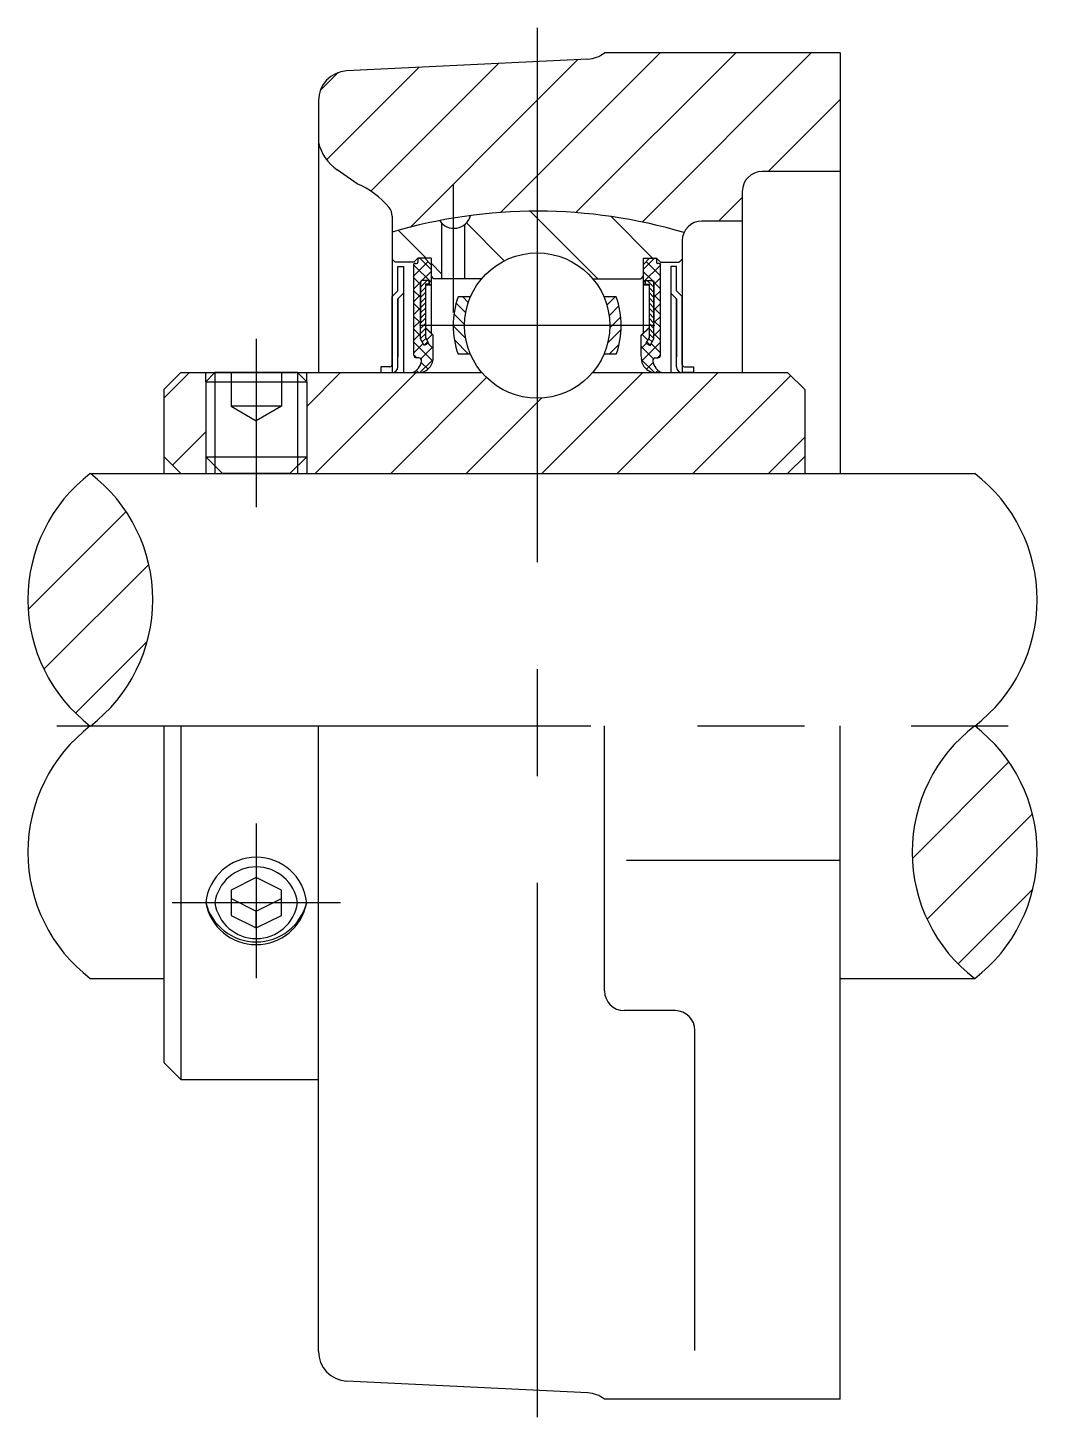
# Model space of a CAD drawing. Extents: x -76 to 193, y -84 to 42.
# Drawn here: x 132.6 to 192.6, y -41.5 to 41.5 of the extents above; entities that cross this region are included whole.
import ezdxf

# ---------------------------------------------------------------- set-up
doc = ezdxf.new("R2010")
doc.units = 0
for name, pattern in [('CENTER', [50.8, 31.75, -6.35, 6.35, -6.35]), ('DASHED', [19.05, 12.7, -6.35]), ('PHANTOM', [63.5, 31.75, -6.35, 6.35, -6.35, 6.35, -6.35])]:
    doc.linetypes.add(name, pattern=pattern)
doc.layers.get('0').update_dxf_attribs({"linetype": 'CONTINUOUS'})
doc.layers.add('CENTER', color=1, linetype='CENTER')

msp = doc.modelspace()

# ---------------------------------------------------------------- linework, layer by layer
at = {"color": 3, "linetype": 'CONTINUOUS'}
for p, q in [((162.903, 32.689), (170.214, 40)), ((165.205, 30.501), (174.704, 40)), ((169.14, 29.946), (179.194, 40)), ((150.387, 33.643), (155.876, 39.133)), ((153.015, 31.781), (160.598, 39.365)), ((162.903, 37.179), (165.32, 39.596)), ((150.005, 37.752), (151.075, 38.822)), ((155.37, 29.646), (162.903, 37.179)), ((176.625, 32.941), (180.903, 37.219)), ((160.724, 30.511), (162.903, 32.689)), ((173.684, 30), (175.093, 31.409)), ((160.947, 27.639), (158.697, 29.889)), ((162.903, 30.173), (162.49, 30.585)), ((166.498, 26.578), (162.903, 30.173)), ((169.764, 27.801), (167.294, 30.271)), ((156.294, 27.801), (154.643, 29.452)), ((155.57, 26.745), (156.418, 27.592)), ((156.594, 26.367), (155.57, 27.391)), ((155.812, 27.75), (155.864, 27.801)), ((156.594, 27.13), (155.923, 27.801)), ((157.242, 26.853), (156.594, 27.501)), ((169.211, 27.13), (169.882, 27.801)), ((169.211, 26.367), (170.235, 27.391)), ((170.235, 26.745), (169.387, 27.592)), ((169.993, 27.75), (169.941, 27.801)), ((155.961, 26.237), (155.57, 26.628)), ((156.055, 26.466), (156.594, 27.005)), ((169.751, 26.466), (169.211, 27.005)), ((169.844, 26.237), (170.235, 26.628)), ((155.57, 25.982), (155.962, 26.373)), ((155.961, 25.474), (155.57, 25.865)), ((155.961, 26.067), (156.36, 26.466)), ((155.961, 25.762), (156.256, 26.056)), ((155.961, 25.457), (156.256, 25.751)), ((155.962, 26.373), (156.055, 26.466)), ((156.46, 26.261), (156.488, 26.289)), ((156.559, 26.207), (156.594, 26.242)), ((169.246, 26.207), (169.211, 26.242)), ((169.345, 26.261), (169.317, 26.289)), ((169.844, 26.067), (169.445, 26.466)), ((169.844, 25.762), (169.55, 26.056)), ((169.844, 25.457), (169.55, 25.751)), ((169.843, 26.373), (169.751, 26.466)), ((170.235, 25.982), (169.843, 26.373)), ((169.844, 25.474), (170.235, 25.865)), ((155.57, 25.219), (155.961, 25.609)), ((155.961, 24.711), (155.57, 25.102)), ((155.961, 25.151), (156.256, 25.446)), ((155.961, 24.846), (156.256, 25.141)), ((158.654, 24.551), (158.086, 25.119)), ((158.809, 25.159), (158.478, 25.49)), ((167.045, 25.004), (167.532, 25.49)), ((167.179, 24.375), (167.761, 24.956)), ((169.844, 25.151), (169.55, 25.446)), ((169.844, 24.846), (169.55, 25.141)), ((170.235, 25.219), (169.844, 25.609)), ((169.844, 24.711), (170.235, 25.102)), ((155.57, 24.456), (155.961, 24.846)), ((155.961, 23.948), (155.57, 24.339)), ((155.57, 23.692), (155.961, 24.083)), ((155.961, 24.541), (156.256, 24.835)), ((155.961, 24.236), (156.256, 24.53)), ((155.961, 23.931), (156.256, 24.225)), ((158.587, 23.855), (157.955, 24.487)), ((167.358, 23.791), (167.872, 24.305)), ((169.844, 24.541), (169.55, 24.835)), ((169.844, 24.236), (169.55, 24.53)), ((169.844, 23.931), (169.55, 24.225)), ((170.235, 24.456), (169.844, 24.846)), ((169.844, 23.948), (170.235, 24.339)), ((170.235, 23.692), (169.844, 24.083)), ((155.961, 23.185), (155.57, 23.576)), ((155.57, 22.929), (155.961, 23.32)), ((155.961, 23.625), (156.256, 23.92)), ((155.961, 23.32), (156.256, 23.615)), ((155.961, 23.015), (156.256, 23.309)), ((156.712, 23.197), (156.256, 23.653)), ((156.256, 23.615), (156.289, 23.648)), ((156.339, 22.935), (156.67, 23.266)), ((158.655, 23.024), (157.907, 23.773)), ((167.095, 22.765), (167.894, 23.563)), ((167.217, 23.649), (167.358, 23.791)), ((169.093, 23.197), (169.55, 23.653)), ((169.466, 22.935), (169.135, 23.266)), ((169.55, 23.615), (169.516, 23.648)), ((169.844, 23.625), (169.55, 23.92)), ((169.844, 23.32), (169.55, 23.615)), ((169.844, 23.015), (169.55, 23.309)), ((169.844, 23.185), (170.235, 23.576)), ((170.235, 22.929), (169.844, 23.32)), ((156.699, 21.684), (155.57, 22.813)), ((155.57, 22.166), (156.124, 22.72)), ((155.989, 21.822), (156.712, 22.545)), ((156.068, 22.817), (156.284, 23.032)), ((156.18, 22.623), (156.395, 22.839)), ((156.712, 22.434), (156.422, 22.724)), ((158.825, 22.092), (157.98, 22.936)), ((167.185, 22.092), (167.774, 22.68)), ((169.093, 22.434), (169.384, 22.724)), ((169.816, 21.822), (169.093, 22.545)), ((169.106, 21.684), (170.235, 22.813)), ((169.626, 22.623), (169.41, 22.839)), ((169.737, 22.817), (169.522, 23.032)), ((170.235, 22.166), (169.682, 22.72)), ((155.745, 21.875), (155.57, 22.05)), ((155.937, 21.007), (156.713, 21.783)), ((156.414, 21.206), (156.014, 21.606)), ((169.869, 21.007), (169.092, 21.783)), ((169.391, 21.206), (169.792, 21.606)), ((170.06, 21.875), (170.235, 22.05)), ((140.703, 19.469), (142.237, 21.004)), ((143.203, 20.458), (143.203, 21.003)), ((143.744, 21), (143.744, 15.458)), ((148.661, 21), (148.661, 15.458)), ((149.203, 18.989), (151.218, 21.004)), ((149.203, 20.458), (149.203, 21)), ((149.704, 15), (155.708, 21.004)), ((155.853, 21.004), (155.719, 21.138)), ((163.174, 15), (169.178, 21.004)), ((167.664, 15), (173.668, 21.004)), ((169.952, 21.004), (170.086, 21.138)), ((172.154, 15), (177.971, 20.816)), ((154.194, 15), (159.892, 20.698)), ((158.684, 15), (162.903, 19.219)), ((162.903, 19.219), (163.167, 19.483)), ((141.223, 15.499), (143.203, 17.479)), ((176.645, 15), (178.803, 17.158)), ((143.203, 16), (143.203, 14.996)), ((149.203, 16), (149.203, 15))]:
    msp.add_line(p, q, dxfattribs=at)
at = {"color": 7, "linetype": 'CONTINUOUS'}
for p, q in [((180.903, 40), (166.903, 40)), ((180.903, 40), (180.903, 15)), ((165.915, 39.625), (151.564, 38.921)), ((149.903, 37.16), (149.903, 21.004)), ((152.204, 32.208), (151.012, 33.05)), ((180.903, 32.941), (176.27, 32.941)), ((175.093, 31.765), (175.093, 21.004)), ((154.283, 30.298), (154.283, 21.004)), ((175.093, 30), (172.699, 30)), ((157.242, 26.578), (157.242, 29.857)), ((158.602, 26.578), (158.602, 29.801)), ((171.522, 28.824), (171.522, 21.004)), ((154.453, 27.563), (154.283, 27.733)), ((155.575, 27.563), (154.453, 27.563)), ((155.57, 24.047), (155.57, 27.435)), ((155.57, 22.036), (155.57, 27.435)), ((155.812, 27.801), (155.575, 27.563)), ((155.651, 27.486), (155.621, 27.486)), ((155.651, 27.486), (155.732, 27.486)), ((156.594, 27.801), (155.812, 27.801)), ((155.812, 27.801), (155.812, 27.567)), ((156.232, 27.801), (155.869, 27.801)), ((156.232, 27.801), (156.594, 27.394)), ((156.594, 27.801), (156.594, 23.343)), ((156.594, 27.394), (156.594, 26.207)), ((169.211, 27.801), (169.211, 23.343)), ((169.211, 27.801), (169.993, 27.801)), ((169.574, 27.801), (169.211, 27.394)), ((169.211, 27.394), (169.211, 26.207)), ((169.574, 27.801), (169.936, 27.801)), ((169.993, 27.801), (170.231, 27.563)), ((169.993, 27.801), (169.993, 27.567)), ((170.154, 27.486), (170.073, 27.486)), ((170.154, 27.486), (170.184, 27.486)), ((170.231, 27.563), (171.352, 27.563)), ((170.235, 24.047), (170.235, 27.435)), ((170.235, 22.036), (170.235, 27.435)), ((171.352, 27.563), (171.522, 27.733)), ((154.621, 25.856), (154.621, 27.31)), ((154.621, 27.31), (154.96, 27.31)), ((154.621, 26.237), (154.621, 27.099)), ((154.96, 27.31), (154.96, 21.004)), ((156.594, 26.731), (156.747, 26.578)), ((159.607, 26.578), (156.747, 26.578)), ((166.199, 26.578), (169.058, 26.578)), ((169.211, 26.731), (169.058, 26.578)), ((171.184, 27.31), (170.846, 27.31)), ((170.846, 27.31), (170.846, 21.004)), ((171.184, 25.856), (171.184, 27.31)), ((171.184, 26.237), (171.184, 27.099)), ((154.621, 25.856), (154.283, 25.517)), ((155.961, 26.361), (155.961, 23.932)), ((155.961, 23.001), (155.961, 26.361)), ((156.488, 26.466), (156.067, 26.466)), ((156.488, 26.466), (156.067, 26.466)), ((156.256, 26.226), (156.256, 23.09)), ((156.256, 26.219), (156.256, 26.108)), ((156.256, 26.207), (156.594, 26.207)), ((156.594, 26.207), (156.256, 26.207)), ((156.488, 26.261), (156.298, 26.261)), ((156.488, 26.261), (156.488, 26.466)), ((156.488, 26.466), (156.488, 26.261)), ((169.211, 26.207), (169.55, 26.207)), ((169.55, 26.207), (169.211, 26.207)), ((169.317, 26.466), (169.317, 26.261)), ((169.317, 26.466), (169.738, 26.466)), ((169.317, 26.466), (169.738, 26.466)), ((169.317, 26.261), (169.317, 26.466)), ((169.317, 26.261), (169.507, 26.261)), ((169.55, 26.226), (169.55, 23.09)), ((169.55, 26.219), (169.55, 26.108)), ((169.844, 26.361), (169.844, 23.932)), ((169.844, 23.001), (169.844, 26.361)), ((171.184, 25.856), (171.522, 25.517)), ((154.283, 21.478), (154.283, 25.517)), ((154.621, 25.377), (154.96, 25.716)), ((154.621, 21.342), (154.621, 25.377)), ((154.621, 22.067), (154.621, 25.377)), ((154.621, 22.067), (154.621, 25.377)), ((154.621, 25.377), (154.621, 21.932)), ((158.935, 25.49), (158.204, 25.49)), ((167.601, 25.49), (166.87, 25.49)), ((171.184, 25.377), (170.846, 25.716)), ((171.184, 25.377), (171.184, 21.932)), ((171.184, 21.342), (171.184, 25.377)), ((171.184, 22.067), (171.184, 25.377)), ((171.184, 22.067), (171.184, 25.377)), ((171.522, 21.478), (171.522, 25.517)), ((156.712, 23.225), (156.256, 23.681)), ((169.093, 23.225), (169.55, 23.681)), ((156.192, 22.601), (155.961, 23.001)), ((156.452, 22.741), (156.192, 22.601)), ((156.256, 23.09), (156.256, 23.081)), ((156.256, 23.081), (156.452, 22.741)), ((156.712, 21.945), (156.712, 23.225)), ((169.093, 21.945), (169.093, 23.225)), ((169.55, 23.081), (169.354, 22.741)), ((169.354, 22.741), (169.613, 22.601)), ((169.55, 23.09), (169.55, 23.081)), ((169.613, 22.601), (169.844, 23.001)), ((155.869, 21.875), (155.732, 21.875)), ((158.935, 22.092), (158.204, 22.092)), ((167.601, 22.092), (166.87, 22.092)), ((169.936, 21.875), (170.074, 21.875)), ((140.703, 19.984), (141.722, 21.004)), ((141.722, 21.004), (159.607, 21.004)), ((143.744, 21), (143.203, 20.458)), ((148.661, 21), (143.744, 21)), ((143.744, 20.996), (143.744, 21)), ((148.661, 21), (149.203, 20.458)), ((148.661, 20.996), (148.661, 21)), ((153.606, 21.342), (153.606, 21.004)), ((154.148, 21.342), (153.606, 21.342)), ((153.606, 21.004), (154.283, 21.004)), ((166.199, 21.004), (177.783, 21.004)), ((172.199, 21.004), (171.522, 21.004)), ((171.658, 21.342), (172.199, 21.342)), ((172.199, 21.342), (172.199, 21.004)), ((177.783, 21.004), (178.803, 19.984)), ((140.703, 19.984), (140.703, 15)), ((143.203, 20.458), (149.203, 20.458)), ((143.203, 20.458), (143.203, 16)), ((149.203, 20.458), (149.203, 16)), ((178.803, 19.984), (178.803, 15)), ((140.703, 16.02), (141.722, 15)), ((143.203, 16), (149.203, 16)), ((143.203, 16), (144.203, 15)), ((149.203, 16), (148.203, 15)), ((178.803, 16.02), (177.783, 15)), ((140.703, 15), (180.903, 15)), ((143.744, 15.458), (143.744, 15.004)), ((148.203, 15), (144.203, 15)), ((148.661, 15.458), (148.661, 15.004)), ((140.703, 0), (140.703, -19.984)), ((141.722, 0), (141.722, -21.004)), ((149.903, -37.16), (149.903, 0)), ((166.903, -15.737), (166.903, 0)), ((180.903, -40), (180.903, 0)), ((146.203, -9), (144.703, -9.75)), ((147.703, -9.75), (146.203, -9)), ((144.703, -9.75), (144.703, -11.25)), ((147.703, -11.25), (147.703, -9.75)), ((144.703, -10.25), (146.203, -11)), ((146.203, -11), (147.703, -10.25)), ((144.703, -11.25), (146.203, -12)), ((146.203, -12), (146.203, -11)), ((146.203, -12), (147.703, -11.25)), ((171.106, -16.914), (168.079, -16.914)), ((172.282, -37.101), (172.282, -18.09)), ((140.703, -19.984), (141.722, -21.004)), ((141.722, -21.004), (149.903, -21.004)), ((165.915, -39.625), (151.564, -38.921)), ((180.903, -40), (166.903, -40))]:
    msp.add_line(p, q, dxfattribs=at)
at = {"color": 3, "linetype": 'DASHED'}
for p, q in [((144.703, 21), (144.703, 19)), ((146.203, 21), (146.203, 19)), ((147.703, 21), (147.703, 19)), ((147.703, 19), (144.703, 19)), ((144.703, 19), (146.203, 18.134)), ((147.703, 19), (146.203, 18.134)), ((180.903, -8), (166.903, -8))]:
    msp.add_line(p, q, dxfattribs=at)
at = {"color": 3, "linetype": 'PHANTOM'}
for p, q in [((136.341, 15), (140.703, 15)), ((180.903, 15), (188.907, 15)), ((132.649, 6.925), (138.463, 12.74)), ((133.583, 3.37), (139.815, 9.601)), ((135.464, 0.76), (139.718, 5.014)), ((185.204, -7.871), (190.942, -2.133)), ((186.08, -11.486), (192.339, -5.226)), ((187.922, -14.134), (192.358, -9.698)), ((136.341, -15), (140.703, -15)), ((180.903, -15), (188.907, -15))]:
    msp.add_line(p, q, dxfattribs=at)
at = {"color": 7, "linetype": 'CONTINUOUS'}
for points in [[(155.621, 27.486, 0), (155.621, 27.486, 0), (155.62, 27.486, 0), (155.619, 27.486, 0), (155.619, 27.486, 0), (155.618, 27.486, 0), (155.617, 27.486, 0), (155.617, 27.486, 0), (155.616, 27.486, 0), (155.616, 27.486, 0), (155.615, 27.486, 0), (155.614, 27.486, 0), (155.614, 27.486, 0), (155.613, 27.485, 0), (155.613, 27.485, 0), (155.612, 27.485, 0), (155.611, 27.485, 0), (155.611, 27.485, 0), (155.61, 27.485, 0), (155.609, 27.485, 0), (155.609, 27.485, 0), (155.608, 27.484, 0), (155.608, 27.484, 0), (155.607, 27.484, 0), (155.606, 27.484, 0), (155.606, 27.484, 0), (155.605, 27.484, 0), (155.605, 27.483, 0), (155.604, 27.483, 0), (155.604, 27.483, 0), (155.603, 27.483, 0), (155.602, 27.483, 0), (155.602, 27.482, 0), (155.601, 27.482, 0), (155.601, 27.482, 0), (155.6, 27.482, 0), (155.6, 27.481, 0), (155.599, 27.481, 0), (155.598, 27.481, 0), (155.598, 27.48, 0), (155.597, 27.48, 0), (155.597, 27.48, 0), (155.596, 27.48, 0), (155.596, 27.479, 0), (155.595, 27.479, 0), (155.595, 27.479, 0), (155.594, 27.478, 0), (155.594, 27.478, 0), (155.593, 27.478, 0), (155.592, 27.477, 0), (155.592, 27.477, 0), (155.591, 27.477, 0), (155.591, 27.476, 0), (155.59, 27.476, 0), (155.59, 27.475, 0), (155.589, 27.475, 0), (155.589, 27.475, 0), (155.589, 27.474, 0), (155.588, 27.474, 0), (155.588, 27.473, 0), (155.587, 27.473, 0), (155.587, 27.473, 0), (155.586, 27.472, 0), (155.586, 27.472, 0), (155.585, 27.471, 0), (155.585, 27.471, 0), (155.584, 27.47, 0), (155.584, 27.47, 0), (155.584, 27.469, 0), (155.583, 27.469, 0), (155.583, 27.468, 0), (155.582, 27.468, 0), (155.582, 27.468, 0), (155.582, 27.467, 0), (155.581, 27.467, 0), (155.581, 27.466, 0), (155.58, 27.466, 0), (155.58, 27.465, 0), (155.58, 27.465, 0), (155.579, 27.464, 0), (155.579, 27.464, 0), (155.579, 27.463, 0), (155.578, 27.462, 0), (155.578, 27.462, 0), (155.578, 27.462, 0), (155.577, 27.461, 0), (155.577, 27.46, 0), (155.577, 27.46, 0), (155.576, 27.459, 0), (155.576, 27.459, 0), (155.576, 27.458, 0), (155.576, 27.458, 0), (155.575, 27.457, 0), (155.575, 27.456, 0), (155.575, 27.456, 0), (155.575, 27.455, 0), (155.574, 27.455, 0), (155.574, 27.454, 0), (155.574, 27.454, 0), (155.574, 27.453, 0), (155.573, 27.453, 0), (155.573, 27.452, 0), (155.573, 27.451, 0), (155.573, 27.451, 0), (155.573, 27.45, 0), (155.572, 27.45, 0), (155.572, 27.449, 0), (155.572, 27.448, 0), (155.572, 27.448, 0), (155.572, 27.447, 0), (155.572, 27.447, 0), (155.572, 27.446, 0), (155.571, 27.445, 0), (155.571, 27.445, 0), (155.571, 27.444, 0), (155.571, 27.443, 0), (155.571, 27.443, 0), (155.571, 27.442, 0), (155.571, 27.442, 0), (155.571, 27.441, 0), (155.571, 27.44, 0), (155.571, 27.44, 0), (155.571, 27.439, 0), (155.571, 27.439, 0), (155.571, 27.438, 0), (155.57, 27.437, 0), (155.57, 27.437, 0), (155.57, 27.436, 0), (155.57, 27.435, 0)], [(170.184, 27.486, 0), (170.185, 27.486, 0), (170.185, 27.486, 0), (170.186, 27.486, 0), (170.187, 27.486, 0), (170.187, 27.486, 0), (170.188, 27.486, 0), (170.188, 27.486, 0), (170.189, 27.486, 0), (170.19, 27.486, 0), (170.19, 27.486, 0), (170.191, 27.486, 0), (170.192, 27.486, 0), (170.192, 27.485, 0), (170.193, 27.485, 0), (170.193, 27.485, 0), (170.194, 27.485, 0), (170.195, 27.485, 0), (170.195, 27.485, 0), (170.196, 27.485, 0), (170.196, 27.485, 0), (170.197, 27.484, 0), (170.198, 27.484, 0), (170.198, 27.484, 0), (170.199, 27.484, 0), (170.199, 27.484, 0), (170.2, 27.484, 0), (170.201, 27.483, 0), (170.201, 27.483, 0), (170.202, 27.483, 0), (170.202, 27.483, 0), (170.203, 27.483, 0), (170.204, 27.482, 0), (170.204, 27.482, 0), (170.205, 27.482, 0), (170.205, 27.482, 0), (170.206, 27.481, 0), (170.206, 27.481, 0), (170.207, 27.481, 0), (170.207, 27.48, 0), (170.208, 27.48, 0), (170.209, 27.48, 0), (170.209, 27.48, 0), (170.21, 27.479, 0), (170.21, 27.479, 0), (170.211, 27.479, 0), (170.211, 27.478, 0), (170.212, 27.478, 0), (170.212, 27.478, 0), (170.213, 27.477, 0), (170.213, 27.477, 0), (170.214, 27.477, 0), (170.214, 27.476, 0), (170.215, 27.476, 0), (170.215, 27.475, 0), (170.216, 27.475, 0), (170.216, 27.475, 0), (170.217, 27.474, 0), (170.217, 27.474, 0), (170.218, 27.473, 0), (170.218, 27.473, 0), (170.219, 27.473, 0), (170.219, 27.472, 0), (170.22, 27.472, 0), (170.22, 27.471, 0), (170.22, 27.471, 0), (170.221, 27.47, 0), (170.221, 27.47, 0), (170.222, 27.469, 0), (170.222, 27.469, 0), (170.223, 27.468, 0), (170.223, 27.468, 0), (170.223, 27.468, 0), (170.224, 27.467, 0), (170.224, 27.467, 0), (170.224, 27.466, 0), (170.225, 27.466, 0), (170.225, 27.465, 0), (170.226, 27.465, 0), (170.226, 27.464, 0), (170.226, 27.464, 0), (170.227, 27.463, 0), (170.227, 27.462, 0), (170.227, 27.462, 0), (170.228, 27.462, 0), (170.228, 27.461, 0), (170.228, 27.46, 0), (170.229, 27.46, 0), (170.229, 27.459, 0), (170.229, 27.459, 0), (170.229, 27.458, 0), (170.23, 27.458, 0), (170.23, 27.457, 0), (170.23, 27.456, 0), (170.231, 27.456, 0), (170.231, 27.455, 0), (170.231, 27.455, 0), (170.231, 27.454, 0), (170.231, 27.454, 0), (170.232, 27.453, 0), (170.232, 27.453, 0), (170.232, 27.452, 0), (170.232, 27.451, 0), (170.232, 27.451, 0), (170.233, 27.45, 0), (170.233, 27.45, 0), (170.233, 27.449, 0), (170.233, 27.448, 0), (170.233, 27.448, 0), (170.233, 27.447, 0), (170.234, 27.447, 0), (170.234, 27.446, 0), (170.234, 27.445, 0), (170.234, 27.445, 0), (170.234, 27.444, 0), (170.234, 27.443, 0), (170.234, 27.443, 0), (170.234, 27.442, 0), (170.234, 27.442, 0), (170.235, 27.441, 0), (170.235, 27.44, 0), (170.235, 27.44, 0), (170.235, 27.439, 0), (170.235, 27.439, 0), (170.235, 27.438, 0), (170.235, 27.437, 0), (170.235, 27.437, 0), (170.235, 27.436, 0), (170.235, 27.435, 0)], [(156.067, 26.466, 0), (156.066, 26.466, 0), (156.064, 26.466, 0), (156.063, 26.466, 0), (156.062, 26.466, 0), (156.06, 26.466, 0), (156.059, 26.466, 0), (156.058, 26.466, 0), (156.057, 26.466, 0), (156.055, 26.466, 0), (156.054, 26.466, 0), (156.053, 26.465, 0), (156.051, 26.465, 0), (156.05, 26.465, 0), (156.049, 26.465, 0), (156.048, 26.465, 0), (156.046, 26.464, 0), (156.045, 26.464, 0), (156.044, 26.464, 0), (156.042, 26.463, 0), (156.041, 26.463, 0), (156.04, 26.463, 0), (156.039, 26.463, 0), (156.037, 26.462, 0), (156.036, 26.462, 0), (156.035, 26.461, 0), (156.034, 26.461, 0), (156.033, 26.461, 0), (156.031, 26.46, 0), (156.03, 26.46, 0), (156.029, 26.459, 0), (156.028, 26.459, 0), (156.026, 26.458, 0), (156.025, 26.458, 0), (156.024, 26.457, 0), (156.023, 26.457, 0), (156.022, 26.456, 0), (156.021, 26.456, 0), (156.019, 26.455, 0), (156.018, 26.454, 0), (156.017, 26.454, 0), (156.016, 26.453, 0), (156.015, 26.453, 0), (156.014, 26.452, 0), (156.013, 26.451, 0), (156.011, 26.451, 0), (156.01, 26.45, 0), (156.009, 26.449, 0), (156.008, 26.449, 0), (156.007, 26.448, 0), (156.006, 26.447, 0), (156.005, 26.446, 0), (156.004, 26.446, 0), (156.003, 26.445, 0), (156.002, 26.444, 0), (156.001, 26.443, 0), (156, 26.442, 0), (155.999, 26.442, 0), (155.998, 26.441, 0), (155.997, 26.44, 0), (155.996, 26.439, 0), (155.995, 26.438, 0), (155.994, 26.437, 0), (155.993, 26.436, 0), (155.992, 26.435, 0), (155.991, 26.434, 0), (155.99, 26.433, 0), (155.989, 26.433, 0), (155.989, 26.432, 0), (155.988, 26.431, 0), (155.987, 26.43, 0), (155.986, 26.429, 0), (155.985, 26.428, 0), (155.984, 26.427, 0), (155.984, 26.426, 0), (155.983, 26.425, 0), (155.982, 26.424, 0), (155.981, 26.423, 0), (155.98, 26.422, 0), (155.98, 26.42, 0), (155.979, 26.419, 0), (155.978, 26.418, 0), (155.978, 26.417, 0), (155.977, 26.416, 0), (155.976, 26.415, 0), (155.976, 26.414, 0), (155.975, 26.413, 0), (155.974, 26.412, 0), (155.974, 26.41, 0), (155.973, 26.409, 0), (155.972, 26.408, 0), (155.972, 26.407, 0), (155.971, 26.406, 0), (155.971, 26.405, 0), (155.97, 26.404, 0), (155.97, 26.402, 0), (155.969, 26.401, 0), (155.969, 26.4, 0), (155.968, 26.399, 0), (155.968, 26.398, 0), (155.967, 26.396, 0), (155.967, 26.395, 0), (155.966, 26.394, 0), (155.966, 26.392, 0), (155.966, 26.391, 0), (155.965, 26.39, 0), (155.965, 26.389, 0), (155.965, 26.388, 0), (155.964, 26.386, 0), (155.964, 26.385, 0), (155.964, 26.384, 0), (155.963, 26.383, 0), (155.963, 26.381, 0), (155.963, 26.38, 0), (155.963, 26.379, 0), (155.962, 26.377, 0), (155.962, 26.376, 0), (155.962, 26.375, 0), (155.962, 26.373, 0), (155.962, 26.372, 0), (155.962, 26.371, 0), (155.962, 26.37, 0), (155.961, 26.368, 0), (155.961, 26.367, 0), (155.961, 26.366, 0), (155.961, 26.364, 0), (155.961, 26.363, 0), (155.961, 26.362, 0), (155.961, 26.361, 0)], [(156.298, 26.261, 0), (156.297, 26.261, 0), (156.297, 26.261, 0), (156.296, 26.261, 0), (156.296, 26.261, 0), (156.295, 26.261, 0), (156.295, 26.261, 0), (156.294, 26.261, 0), (156.294, 26.261, 0), (156.293, 26.261, 0), (156.293, 26.261, 0), (156.292, 26.261, 0), (156.292, 26.261, 0), (156.291, 26.261, 0), (156.291, 26.261, 0), (156.29, 26.261, 0), (156.29, 26.26, 0), (156.289, 26.26, 0), (156.289, 26.26, 0), (156.288, 26.26, 0), (156.288, 26.26, 0), (156.287, 26.26, 0), (156.287, 26.26, 0), (156.286, 26.259, 0), (156.286, 26.259, 0), (156.285, 26.259, 0), (156.285, 26.259, 0), (156.284, 26.259, 0), (156.284, 26.259, 0), (156.283, 26.259, 0), (156.283, 26.258, 0), (156.282, 26.258, 0), (156.282, 26.258, 0), (156.281, 26.258, 0), (156.281, 26.258, 0), (156.28, 26.257, 0), (156.28, 26.257, 0), (156.279, 26.257, 0), (156.279, 26.257, 0), (156.278, 26.256, 0), (156.278, 26.256, 0), (156.277, 26.256, 0), (156.277, 26.256, 0), (156.277, 26.255, 0), (156.276, 26.255, 0), (156.276, 26.255, 0), (156.275, 26.255, 0), (156.275, 26.254, 0), (156.274, 26.254, 0), (156.274, 26.254, 0), (156.274, 26.253, 0), (156.273, 26.253, 0), (156.273, 26.253, 0), (156.272, 26.253, 0), (156.272, 26.252, 0), (156.271, 26.252, 0), (156.271, 26.252, 0), (156.271, 26.251, 0), (156.27, 26.251, 0), (156.27, 26.251, 0), (156.269, 26.25, 0), (156.269, 26.25, 0), (156.269, 26.25, 0), (156.268, 26.249, 0), (156.268, 26.249, 0), (156.268, 26.248, 0), (156.267, 26.248, 0), (156.267, 26.248, 0), (156.267, 26.247, 0), (156.266, 26.247, 0), (156.266, 26.247, 0), (156.266, 26.246, 0), (156.265, 26.246, 0), (156.265, 26.245, 0), (156.265, 26.245, 0), (156.264, 26.244, 0), (156.264, 26.244, 0), (156.264, 26.244, 0), (156.263, 26.243, 0), (156.263, 26.243, 0), (156.263, 26.242, 0), (156.262, 26.242, 0), (156.262, 26.241, 0), (156.262, 26.241, 0), (156.262, 26.241, 0), (156.261, 26.24, 0), (156.261, 26.24, 0), (156.261, 26.239, 0), (156.261, 26.239, 0), (156.26, 26.238, 0), (156.26, 26.238, 0), (156.26, 26.237, 0), (156.26, 26.237, 0), (156.259, 26.236, 0), (156.259, 26.236, 0), (156.259, 26.235, 0), (156.259, 26.235, 0), (156.259, 26.235, 0), (156.258, 26.234, 0), (156.258, 26.234, 0), (156.258, 26.233, 0), (156.258, 26.233, 0), (156.258, 26.232, 0), (156.258, 26.232, 0), (156.257, 26.231, 0), (156.257, 26.231, 0), (156.257, 26.23, 0), (156.257, 26.23, 0), (156.257, 26.229, 0), (156.257, 26.229, 0), (156.257, 26.228, 0), (156.256, 26.228, 0), (156.256, 26.227, 0), (156.256, 26.227, 0), (156.256, 26.226, 0), (156.256, 26.226, 0), (156.256, 26.225, 0), (156.256, 26.225, 0), (156.256, 26.224, 0), (156.256, 26.224, 0), (156.256, 26.223, 0), (156.256, 26.223, 0), (156.256, 26.222, 0), (156.256, 26.221, 0), (156.256, 26.221, 0), (156.256, 26.22, 0), (156.256, 26.22, 0), (156.256, 26.219, 0), (156.256, 26.219, 0)], [(169.507, 26.261, 0), (169.508, 26.261, 0), (169.508, 26.261, 0), (169.509, 26.261, 0), (169.509, 26.261, 0), (169.51, 26.261, 0), (169.511, 26.261, 0), (169.511, 26.261, 0), (169.512, 26.261, 0), (169.512, 26.261, 0), (169.513, 26.261, 0), (169.513, 26.261, 0), (169.514, 26.261, 0), (169.514, 26.261, 0), (169.515, 26.261, 0), (169.515, 26.261, 0), (169.516, 26.26, 0), (169.516, 26.26, 0), (169.517, 26.26, 0), (169.517, 26.26, 0), (169.518, 26.26, 0), (169.518, 26.26, 0), (169.519, 26.26, 0), (169.519, 26.259, 0), (169.52, 26.259, 0), (169.52, 26.259, 0), (169.521, 26.259, 0), (169.521, 26.259, 0), (169.522, 26.259, 0), (169.522, 26.259, 0), (169.523, 26.258, 0), (169.523, 26.258, 0), (169.524, 26.258, 0), (169.524, 26.258, 0), (169.525, 26.258, 0), (169.525, 26.257, 0), (169.526, 26.257, 0), (169.526, 26.257, 0), (169.526, 26.257, 0), (169.527, 26.256, 0), (169.527, 26.256, 0), (169.528, 26.256, 0), (169.528, 26.256, 0), (169.529, 26.255, 0), (169.529, 26.255, 0), (169.53, 26.255, 0), (169.53, 26.255, 0), (169.531, 26.254, 0), (169.531, 26.254, 0), (169.531, 26.254, 0), (169.532, 26.253, 0), (169.532, 26.253, 0), (169.533, 26.253, 0), (169.533, 26.253, 0), (169.533, 26.252, 0), (169.534, 26.252, 0), (169.534, 26.252, 0), (169.535, 26.251, 0), (169.535, 26.251, 0), (169.535, 26.251, 0), (169.536, 26.25, 0), (169.536, 26.25, 0), (169.537, 26.25, 0), (169.537, 26.249, 0), (169.537, 26.249, 0), (169.538, 26.248, 0), (169.538, 26.248, 0), (169.538, 26.248, 0), (169.539, 26.247, 0), (169.539, 26.247, 0), (169.539, 26.247, 0), (169.54, 26.246, 0), (169.54, 26.246, 0), (169.54, 26.245, 0), (169.541, 26.245, 0), (169.541, 26.244, 0), (169.541, 26.244, 0), (169.542, 26.244, 0), (169.542, 26.243, 0), (169.542, 26.243, 0), (169.543, 26.242, 0), (169.543, 26.242, 0), (169.543, 26.241, 0), (169.543, 26.241, 0), (169.544, 26.241, 0), (169.544, 26.24, 0), (169.544, 26.24, 0), (169.544, 26.239, 0), (169.545, 26.239, 0), (169.545, 26.238, 0), (169.545, 26.238, 0), (169.545, 26.237, 0), (169.546, 26.237, 0), (169.546, 26.236, 0), (169.546, 26.236, 0), (169.546, 26.235, 0), (169.547, 26.235, 0), (169.547, 26.235, 0), (169.547, 26.234, 0), (169.547, 26.234, 0), (169.547, 26.233, 0), (169.547, 26.233, 0), (169.548, 26.232, 0), (169.548, 26.232, 0), (169.548, 26.231, 0), (169.548, 26.231, 0), (169.548, 26.23, 0), (169.548, 26.23, 0), (169.548, 26.229, 0), (169.549, 26.229, 0), (169.549, 26.228, 0), (169.549, 26.228, 0), (169.549, 26.227, 0), (169.549, 26.227, 0), (169.549, 26.226, 0), (169.549, 26.226, 0), (169.549, 26.225, 0), (169.549, 26.225, 0), (169.549, 26.224, 0), (169.549, 26.224, 0), (169.55, 26.223, 0), (169.55, 26.223, 0), (169.55, 26.222, 0), (169.55, 26.221, 0), (169.55, 26.221, 0), (169.55, 26.22, 0), (169.55, 26.22, 0), (169.55, 26.219, 0), (169.55, 26.219, 0)], [(169.738, 26.466, 0), (169.74, 26.466, 0), (169.741, 26.466, 0), (169.742, 26.466, 0), (169.744, 26.466, 0), (169.745, 26.466, 0), (169.746, 26.466, 0), (169.747, 26.466, 0), (169.749, 26.466, 0), (169.75, 26.466, 0), (169.751, 26.466, 0), (169.753, 26.465, 0), (169.754, 26.465, 0), (169.755, 26.465, 0), (169.756, 26.465, 0), (169.758, 26.465, 0), (169.759, 26.464, 0), (169.76, 26.464, 0), (169.762, 26.464, 0), (169.763, 26.463, 0), (169.764, 26.463, 0), (169.765, 26.463, 0), (169.767, 26.463, 0), (169.768, 26.462, 0), (169.769, 26.462, 0), (169.77, 26.461, 0), (169.772, 26.461, 0), (169.773, 26.461, 0), (169.774, 26.46, 0), (169.775, 26.46, 0), (169.776, 26.459, 0), (169.778, 26.459, 0), (169.779, 26.458, 0), (169.78, 26.458, 0), (169.781, 26.457, 0), (169.782, 26.457, 0), (169.784, 26.456, 0), (169.785, 26.456, 0), (169.786, 26.455, 0), (169.787, 26.454, 0), (169.788, 26.454, 0), (169.789, 26.453, 0), (169.791, 26.453, 0), (169.792, 26.452, 0), (169.793, 26.451, 0), (169.794, 26.451, 0), (169.795, 26.45, 0), (169.796, 26.449, 0), (169.797, 26.449, 0), (169.798, 26.448, 0), (169.799, 26.447, 0), (169.8, 26.446, 0), (169.801, 26.446, 0), (169.802, 26.445, 0), (169.803, 26.444, 0), (169.804, 26.443, 0), (169.805, 26.442, 0), (169.806, 26.442, 0), (169.807, 26.441, 0), (169.808, 26.44, 0), (169.809, 26.439, 0), (169.81, 26.438, 0), (169.811, 26.437, 0), (169.812, 26.436, 0), (169.813, 26.435, 0), (169.814, 26.434, 0), (169.815, 26.433, 0), (169.816, 26.433, 0), (169.817, 26.432, 0), (169.818, 26.431, 0), (169.818, 26.43, 0), (169.819, 26.429, 0), (169.82, 26.428, 0), (169.821, 26.427, 0), (169.822, 26.426, 0), (169.823, 26.425, 0), (169.823, 26.424, 0), (169.824, 26.423, 0), (169.825, 26.422, 0), (169.826, 26.42, 0), (169.826, 26.419, 0), (169.827, 26.418, 0), (169.828, 26.417, 0), (169.828, 26.416, 0), (169.829, 26.415, 0), (169.83, 26.414, 0), (169.83, 26.413, 0), (169.831, 26.412, 0), (169.832, 26.41, 0), (169.832, 26.409, 0), (169.833, 26.408, 0), (169.833, 26.407, 0), (169.834, 26.406, 0), (169.835, 26.405, 0), (169.835, 26.404, 0), (169.836, 26.402, 0), (169.836, 26.401, 0), (169.837, 26.4, 0), (169.837, 26.399, 0), (169.838, 26.398, 0), (169.838, 26.396, 0), (169.838, 26.395, 0), (169.839, 26.394, 0), (169.839, 26.392, 0), (169.84, 26.391, 0), (169.84, 26.39, 0), (169.84, 26.389, 0), (169.841, 26.388, 0), (169.841, 26.386, 0), (169.841, 26.385, 0), (169.842, 26.384, 0), (169.842, 26.383, 0), (169.842, 26.381, 0), (169.842, 26.38, 0), (169.843, 26.379, 0), (169.843, 26.377, 0), (169.843, 26.376, 0), (169.843, 26.375, 0), (169.843, 26.373, 0), (169.844, 26.372, 0), (169.844, 26.371, 0), (169.844, 26.37, 0), (169.844, 26.368, 0), (169.844, 26.367, 0), (169.844, 26.366, 0), (169.844, 26.364, 0), (169.844, 26.363, 0), (169.844, 26.362, 0), (169.844, 26.361, 0)]]:
    msp.add_polyline3d(points, dxfattribs=at)
msp.add_circle((162.903, 23.791), 4.316, dxfattribs=at)
for centre, radius, start, end in [((165.812, 41.387), 1.765, 273.36646, 308.18282), ((151.667, 37.16), 1.765, 93.36646, 180), ((152.525, 35.269), 2.686, 192.48639, 235.7122), ((176.27, 31.765), 1.176, 90, 180), ((150.367, 27.74), 4.831, 39.38988, 67.65772), ((153.483, 30.298), 0.8, 0, 39.38988), ((162.903, 0), 30.588, 73.42099, 106.36745), ((157.954, 30.595), 1.025, 213.31009, 345.0662), ((172.699, 28.824), 1.176, 90, 180), ((155.732, 27.567), 0.0806, 270, 0), ((170.073, 27.567), 0.0806, 180, 270), ((162.903, 23.791), 4.996, 160.11484, 199.88516), ((162.903, 23.791), 4.996, 340.11484, 19.88516), ((155.192, 21.796), 0.843, 290.02006, 352.71352), ((155.732, 22.036), 0.161, 180, 270), ((155.869, 21.714), 0.161, 351.31685, 90), ((155.863, 21.857), 0.854, 272.16293, 5.87886), ((169.943, 21.857), 0.854, 174.12114, 267.83707), ((169.936, 21.714), 0.161, 90, 188.68315), ((170.613, 21.796), 0.843, 187.28648, 249.97994), ((170.074, 22.036), 0.161, 270, 0), ((154.148, 21.478), 0.135, 270, 0), ((154.283, 21.342), 0.338, 270, 0), ((171.522, 21.342), 0.338, 180, 270), ((171.658, 21.478), 0.135, 180, 270), ((146.203, -9.73), 3.097, 194.40391, 345.59609), ((168.079, -15.737), 1.176, 180, 270), ((171.106, -18.09), 1.176, 0, 90), ((151.667, -37.16), 1.765, 180, 266.63354), ((165.812, -41.387), 1.765, 51.81718, 86.63354)]:
    msp.add_arc(centre, radius, start, end, dxfattribs=at)
at = {"color": 3, "linetype": 'PHANTOM'}
for centre, start, end in [((142.067, 7.5), 127.35823, 232.64177), ((130.616, 7.5), 307.35823, 52.64177), ((183.182, 7.5), 307.35823, 52.64177), ((142.067, -7.5), 127.35823, 232.64177), ((194.633, -7.5), 127.35823, 232.64177), ((183.182, -7.5), 307.35823, 52.64177)]:
    msp.add_arc(centre, 9.436, start, end, dxfattribs=at)
at = {"color": 3, "linetype": 'CONTINUOUS'}
for centre, radius, start, end in [((146.203, -10.812), 3.016, 5.90432, 174.09568), ((146.203, -10.857), 2.484, 8.26546, 171.73454), ((146.203, -9.94), 3.052, 190.60557, 349.39443), ((146.203, -10.145), 2.484, 188.21319, 351.78681)]:
    msp.add_arc(centre, radius, start, end, dxfattribs=at)
at = {"layer": 'CENTER', "color": 1, "linetype": 'CENTER'}
for p, q in [((162.903, 41.478), (162.903, -41.478)), ((157.922, 24.578), (157.922, 32.18)), ((169.899, 23.791), (155.907, 23.791)), ((146.203, 23.004), (146.203, 13)), ((134.341, 0), (190.907, 0)), ((146.203, -5.796), (146.203, -14.992)), ((151.203, -10.502), (141.203, -10.502))]:
    msp.add_line(p, q, dxfattribs=at)

doc.saveas('drawing.dxf')
